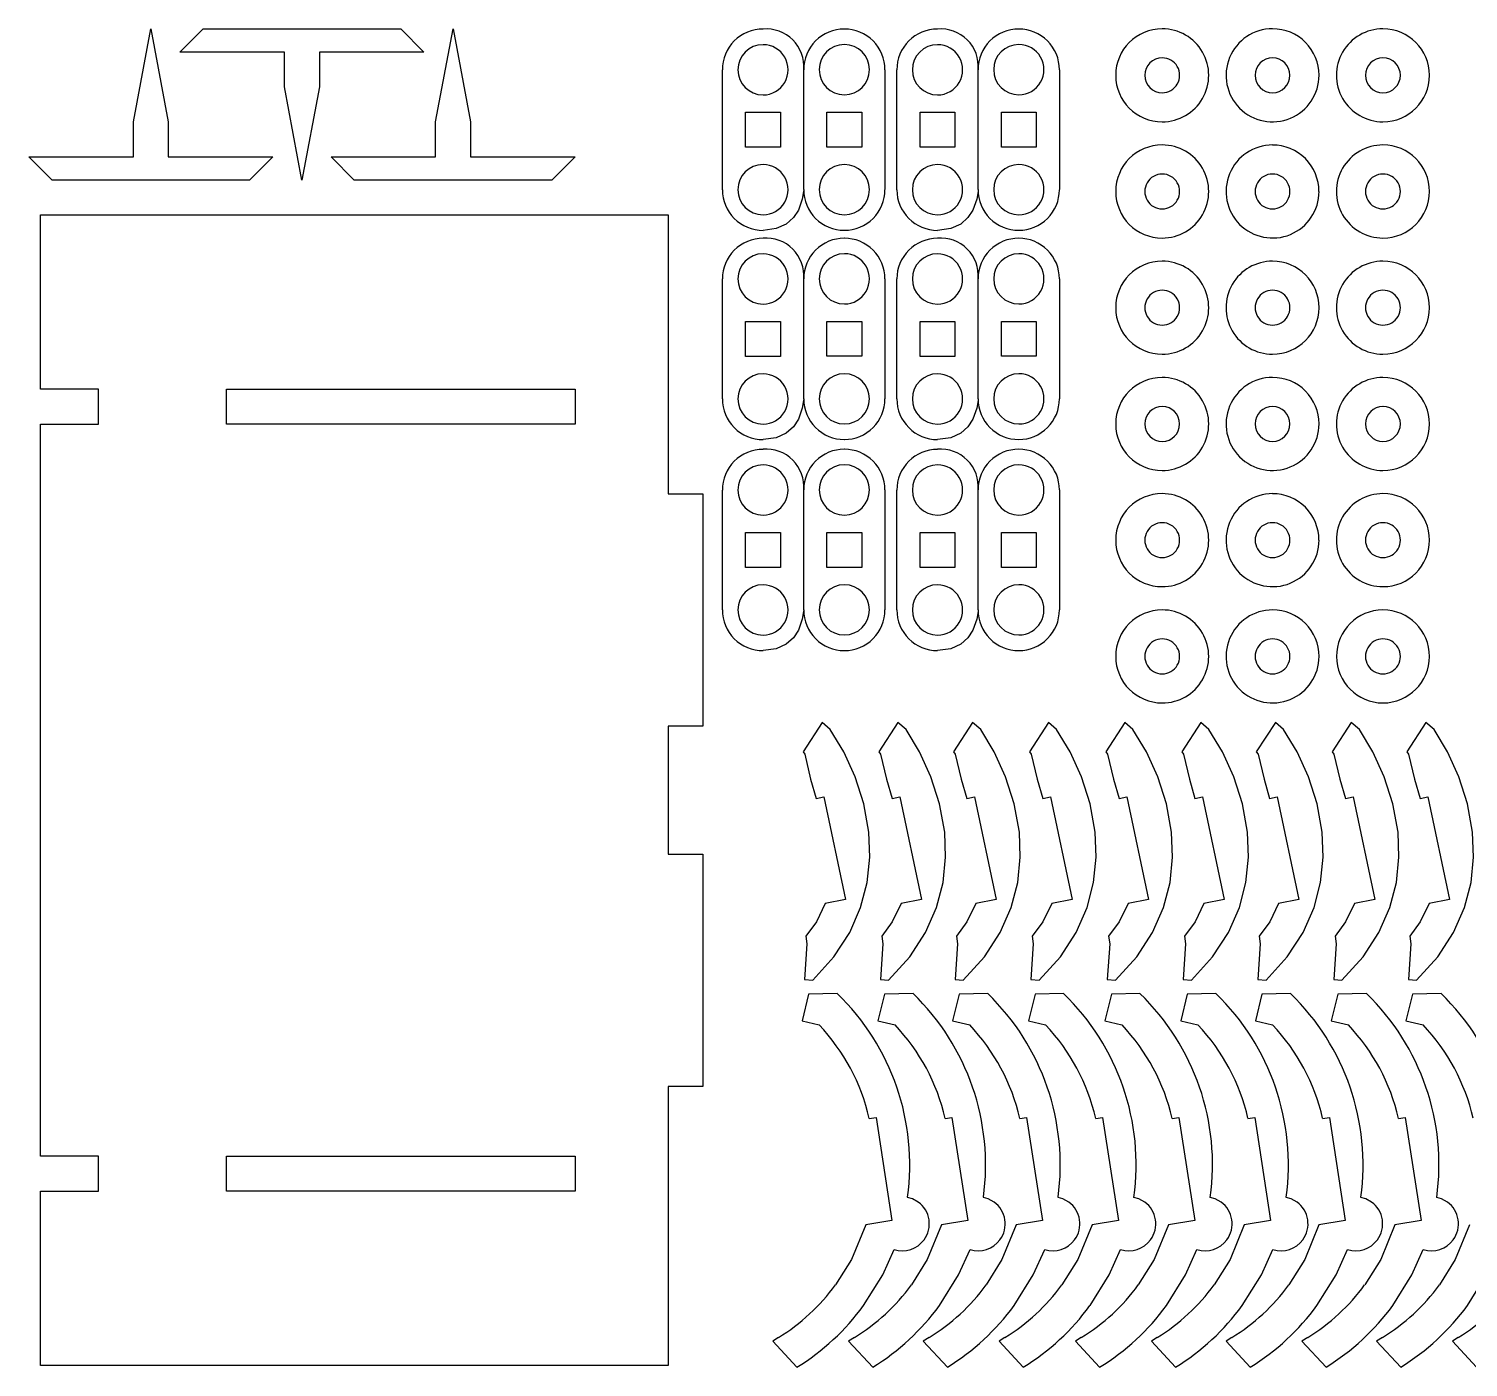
# Model space of a CAD drawing. Header units: millimetres. Extents: x -2305 to 1184, y -190 to 1638.
# Drawn here: x -1362.4 to -1176.7, y -186.8 to -14.1 of the extents above; entities that cross this region are included whole.
import ezdxf

# ---------------------------------------------------------------- set-up
doc = ezdxf.new("R2010")
doc.units = ezdxf.units.MM

msp = doc.modelspace()

# ---------------------------------------------------------------- linework, layer by layer
at = {"color": 7, "linetype": 'Continuous'}
for p, q in [((-1348.87, -26.1), (-1346.62, -14.11)), ((-1346.62, -14.11), (-1344.37, -26.1)), ((-1342.87, -17.11), (-1339.87, -14.11)), ((-1339.87, -14.11), (-1314.38, -14.11)), ((-1314.38, -14.11), (-1311.39, -17.11)), ((-1309.89, -26.1), (-1307.64, -14.11)), ((-1307.64, -14.11), (-1305.39, -26.1)), ((-1329.38, -17.11), (-1342.87, -17.11)), ((-1329.38, -21.6), (-1329.38, -17.11)), ((-1311.39, -17.11), (-1324.88, -17.11)), ((-1324.88, -17.11), (-1324.88, -21.6)), ((-1272.89, -34.85), (-1272.89, -19.38)), ((-1262.41, -34.84), (-1262.41, -19.36)), ((-1251.92, -19.37), (-1251.92, -34.84)), ((-1250.39, -34.85), (-1250.39, -19.38)), ((-1239.91, -34.84), (-1239.91, -19.36)), ((-1229.42, -19.37), (-1229.42, -34.84)), ((-1327.13, -33.6), (-1329.38, -21.6)), ((-1324.88, -21.6), (-1327.13, -33.6)), ((-1269.9, -24.86), (-1265.39, -24.86)), ((-1269.9, -29.37), (-1269.9, -24.86)), ((-1265.39, -24.86), (-1265.39, -29.37)), ((-1259.41, -24.85), (-1254.91, -24.85)), ((-1259.41, -29.35), (-1259.41, -24.85)), ((-1254.91, -24.85), (-1254.91, -29.35)), ((-1247.4, -24.86), (-1242.89, -24.86)), ((-1247.4, -29.37), (-1247.4, -24.86)), ((-1242.89, -24.86), (-1242.89, -29.37)), ((-1236.91, -24.85), (-1232.41, -24.85)), ((-1236.91, -29.35), (-1236.91, -24.85)), ((-1232.41, -24.85), (-1232.41, -29.35)), ((-1348.87, -30.6), (-1348.87, -26.1)), ((-1344.37, -26.1), (-1344.37, -30.6)), ((-1309.89, -30.6), (-1309.89, -26.1)), ((-1305.39, -26.1), (-1305.39, -30.6)), ((-1265.39, -29.37), (-1269.9, -29.37)), ((-1254.91, -29.35), (-1259.41, -29.35)), ((-1242.89, -29.37), (-1247.4, -29.37)), ((-1232.41, -29.35), (-1236.91, -29.35)), ((-1359.37, -33.6), (-1362.36, -30.6)), ((-1362.36, -30.6), (-1348.87, -30.6)), ((-1344.37, -30.6), (-1330.88, -30.6)), ((-1330.88, -30.6), (-1333.88, -33.6)), ((-1320.38, -33.6), (-1323.38, -30.6)), ((-1323.38, -30.6), (-1309.89, -30.6)), ((-1305.39, -30.6), (-1291.89, -30.6)), ((-1291.89, -30.6), (-1294.89, -33.6)), ((-1333.88, -33.6), (-1359.37, -33.6)), ((-1294.89, -33.6), (-1320.38, -33.6)), ((-1360.87, -60.59), (-1360.87, -38.1)), ((-1360.87, -38.1), (-1279.9, -38.1)), ((-1279.9, -38.1), (-1279.9, -74.08)), ((-1272.89, -61.84), (-1272.89, -46.36)), ((-1262.41, -61.83), (-1262.41, -46.35)), ((-1251.92, -46.35), (-1251.92, -61.83)), ((-1250.39, -61.84), (-1250.39, -46.36)), ((-1239.91, -61.83), (-1239.91, -46.35)), ((-1229.42, -46.35), (-1229.42, -61.83)), ((-1269.9, -51.85), (-1265.39, -51.85)), ((-1269.9, -56.35), (-1269.9, -51.85)), ((-1265.39, -51.85), (-1265.39, -56.35)), ((-1259.41, -51.84), (-1254.91, -51.84)), ((-1259.41, -56.34), (-1259.41, -51.84)), ((-1254.91, -51.84), (-1254.91, -56.34)), ((-1247.4, -51.85), (-1242.89, -51.85)), ((-1247.4, -56.35), (-1247.4, -51.85)), ((-1242.89, -51.85), (-1242.89, -56.35)), ((-1236.91, -51.84), (-1232.41, -51.84)), ((-1236.91, -56.34), (-1236.91, -51.84)), ((-1232.41, -51.84), (-1232.41, -56.34)), ((-1265.39, -56.35), (-1269.9, -56.35)), ((-1254.91, -56.34), (-1259.41, -56.34)), ((-1242.89, -56.35), (-1247.4, -56.35)), ((-1232.41, -56.34), (-1236.91, -56.34)), ((-1353.37, -60.59), (-1360.87, -60.59)), ((-1353.37, -65.09), (-1353.37, -60.59)), ((-1336.88, -60.59), (-1291.89, -60.59)), ((-1336.88, -65.09), (-1336.88, -60.59)), ((-1291.89, -60.59), (-1291.89, -65.09)), ((-1360.87, -159.55), (-1360.87, -65.09)), ((-1360.87, -65.09), (-1353.37, -65.09)), ((-1291.89, -65.09), (-1336.88, -65.09)), ((-1279.9, -74.08), (-1275.4, -74.08)), ((-1275.4, -74.08), (-1275.4, -104.07)), ((-1272.89, -89.07), (-1272.89, -73.59)), ((-1262.41, -89.05), (-1262.41, -73.58)), ((-1251.92, -73.58), (-1251.92, -89.05)), ((-1250.39, -89.07), (-1250.39, -73.59)), ((-1239.91, -89.05), (-1239.91, -73.58)), ((-1229.42, -73.58), (-1229.42, -89.05)), ((-1269.9, -79.07), (-1265.39, -79.07)), ((-1269.9, -83.58), (-1269.9, -79.07)), ((-1265.39, -79.07), (-1265.39, -83.58)), ((-1259.41, -79.06), (-1254.91, -79.06)), ((-1259.41, -83.57), (-1259.41, -79.06)), ((-1254.91, -79.06), (-1254.91, -83.57)), ((-1247.4, -79.07), (-1242.89, -79.07)), ((-1247.4, -83.58), (-1247.4, -79.07)), ((-1242.89, -79.07), (-1242.89, -83.58)), ((-1236.91, -79.06), (-1232.41, -79.06)), ((-1236.91, -83.57), (-1236.91, -79.06)), ((-1232.41, -79.06), (-1232.41, -83.57)), ((-1265.39, -83.58), (-1269.9, -83.58)), ((-1254.91, -83.57), (-1259.41, -83.57)), ((-1242.89, -83.58), (-1247.4, -83.58)), ((-1232.41, -83.57), (-1236.91, -83.57)), ((-1260.04, -103.59), (-1262.49, -107.36)), ((-1258.99, -104.5), (-1260.04, -103.59)), ((-1250.25, -103.59), (-1252.7, -107.36)), ((-1249.2, -104.5), (-1250.25, -103.59)), ((-1240.62, -103.59), (-1243.08, -107.36)), ((-1239.57, -104.5), (-1240.62, -103.59)), ((-1230.83, -103.59), (-1233.29, -107.36)), ((-1229.79, -104.5), (-1230.83, -103.59)), ((-1220.98, -103.59), (-1223.43, -107.36)), ((-1219.93, -104.5), (-1220.98, -103.59)), ((-1211.19, -103.59), (-1213.65, -107.36)), ((-1210.14, -104.5), (-1211.19, -103.59)), ((-1201.56, -103.59), (-1204.02, -107.36)), ((-1200.52, -104.5), (-1201.56, -103.59)), ((-1191.77, -103.59), (-1194.23, -107.36)), ((-1190.73, -104.5), (-1191.77, -103.59)), ((-1182.15, -103.59), (-1184.6, -107.36)), ((-1181.1, -104.5), (-1182.15, -103.59)), ((-1275.4, -104.07), (-1279.9, -104.07)), ((-1279.9, -104.07), (-1279.9, -120.56)), ((-1262.49, -107.36), (-1262.27, -107.69)), ((-1252.7, -107.36), (-1252.48, -107.69)), ((-1243.08, -107.36), (-1242.86, -107.69)), ((-1233.29, -107.36), (-1233.07, -107.69)), ((-1223.43, -107.36), (-1223.21, -107.69)), ((-1213.65, -107.36), (-1213.43, -107.69)), ((-1204.02, -107.36), (-1203.8, -107.69)), ((-1194.23, -107.36), (-1194.01, -107.69)), ((-1184.6, -107.36), (-1184.38, -107.69)), ((-1260.78, -113.4), (-1259.79, -113.19)), ((-1259.79, -113.19), (-1257, -126.4)), ((-1250.99, -113.4), (-1250, -113.19)), ((-1250, -113.19), (-1247.21, -126.4)), ((-1241.36, -113.4), (-1240.38, -113.19)), ((-1240.38, -113.19), (-1237.58, -126.4)), ((-1231.58, -113.4), (-1230.59, -113.19)), ((-1230.59, -113.19), (-1227.79, -126.4)), ((-1221.72, -113.4), (-1220.73, -113.19)), ((-1220.73, -113.19), (-1217.94, -126.4)), ((-1211.94, -113.4), (-1210.95, -113.19)), ((-1210.95, -113.19), (-1208.15, -126.4)), ((-1202.3, -113.4), (-1201.32, -113.19)), ((-1201.32, -113.19), (-1198.52, -126.4)), ((-1192.52, -113.4), (-1191.53, -113.19)), ((-1191.53, -113.19), (-1188.74, -126.4)), ((-1182.89, -113.4), (-1181.9, -113.19)), ((-1181.9, -113.19), (-1179.11, -126.4)), ((-1279.9, -120.56), (-1275.4, -120.56)), ((-1275.4, -120.56), (-1275.4, -150.55)), ((-1257, -126.4), (-1259.63, -126.95)), ((-1247.21, -126.4), (-1249.83, -126.95)), ((-1237.58, -126.4), (-1240.21, -126.95)), ((-1227.79, -126.4), (-1230.42, -126.95)), ((-1217.94, -126.4), (-1220.56, -126.95)), ((-1208.15, -126.4), (-1210.78, -126.95)), ((-1198.52, -126.4), (-1201.15, -126.95)), ((-1188.74, -126.4), (-1191.36, -126.95)), ((-1179.11, -126.4), (-1181.73, -126.95)), ((-1262.13, -131.13), (-1261.99, -132.15)), ((-1252.34, -131.13), (-1252.2, -132.15)), ((-1242.71, -131.13), (-1242.58, -132.15)), ((-1232.93, -131.13), (-1232.79, -132.15)), ((-1223.07, -131.13), (-1222.93, -132.15)), ((-1213.29, -131.13), (-1213.15, -132.15)), ((-1203.65, -131.13), (-1203.52, -132.15)), ((-1193.87, -131.13), (-1193.73, -132.15)), ((-1184.24, -131.13), (-1184.1, -132.15)), ((-1261.99, -132.15), (-1262.29, -136.74)), ((-1252.2, -132.15), (-1252.51, -136.74)), ((-1242.58, -132.15), (-1242.88, -136.74)), ((-1232.79, -132.15), (-1233.09, -136.74)), ((-1222.93, -132.15), (-1223.24, -136.74)), ((-1213.15, -132.15), (-1213.45, -136.74)), ((-1203.52, -132.15), (-1203.82, -136.74)), ((-1193.73, -132.15), (-1194.03, -136.74)), ((-1184.1, -132.15), (-1184.4, -136.74)), ((-1262.29, -136.74), (-1261.24, -136.81)), ((-1252.51, -136.74), (-1251.45, -136.81)), ((-1242.88, -136.74), (-1241.82, -136.81)), ((-1233.09, -136.74), (-1232.03, -136.81)), ((-1223.24, -136.74), (-1222.18, -136.81)), ((-1213.45, -136.74), (-1212.39, -136.81)), ((-1203.82, -136.74), (-1202.76, -136.81)), ((-1194.03, -136.74), (-1192.97, -136.81)), ((-1184.4, -136.74), (-1183.34, -136.81)), ((-1261.78, -138.61), (-1262.62, -142.05)), ((-1258.08, -138.56), (-1261.78, -138.61)), ((-1251.99, -138.61), (-1252.83, -142.05)), ((-1248.3, -138.56), (-1251.99, -138.61)), ((-1242.36, -138.61), (-1243.2, -142.05)), ((-1238.67, -138.56), (-1242.36, -138.61)), ((-1232.57, -138.61), (-1233.42, -142.05)), ((-1228.88, -138.56), (-1232.57, -138.61)), ((-1222.72, -138.61), (-1223.56, -142.05)), ((-1219.03, -138.56), (-1222.72, -138.61)), ((-1212.93, -138.61), (-1213.77, -142.05)), ((-1209.24, -138.56), (-1212.93, -138.61)), ((-1203.3, -138.61), (-1204.14, -142.05)), ((-1199.61, -138.56), (-1203.3, -138.61)), ((-1193.51, -138.61), (-1194.36, -142.05)), ((-1189.82, -138.56), (-1193.51, -138.61)), ((-1183.88, -138.61), (-1184.73, -142.05)), ((-1180.19, -138.56), (-1183.88, -138.61)), ((-1262.62, -142.05), (-1260.4, -142.6)), ((-1252.83, -142.05), (-1250.62, -142.6)), ((-1243.2, -142.05), (-1240.99, -142.6)), ((-1233.42, -142.05), (-1231.2, -142.6)), ((-1223.56, -142.05), (-1221.35, -142.6)), ((-1213.77, -142.05), (-1211.56, -142.6)), ((-1204.14, -142.05), (-1201.93, -142.6)), ((-1194.36, -142.05), (-1192.14, -142.6)), ((-1184.73, -142.05), (-1182.51, -142.6)), ((-1275.4, -150.55), (-1279.9, -150.55)), ((-1279.9, -150.55), (-1279.9, -186.54)), ((-1253.94, -154.65), (-1253.08, -154.52)), ((-1253.08, -154.52), (-1251.03, -167.85)), ((-1244.16, -154.65), (-1243.29, -154.52)), ((-1243.29, -154.52), (-1241.24, -167.85)), ((-1234.53, -154.65), (-1233.66, -154.52)), ((-1233.66, -154.52), (-1231.61, -167.85)), ((-1224.74, -154.65), (-1223.87, -154.52)), ((-1223.87, -154.52), (-1221.82, -167.85)), ((-1214.88, -154.65), (-1214.02, -154.52)), ((-1214.02, -154.52), (-1211.97, -167.85)), ((-1205.1, -154.65), (-1204.23, -154.52)), ((-1204.23, -154.52), (-1202.18, -167.85)), ((-1195.47, -154.65), (-1194.6, -154.52)), ((-1194.6, -154.52), (-1192.55, -167.85)), ((-1185.68, -154.65), (-1184.81, -154.52)), ((-1184.81, -154.52), (-1182.76, -167.85)), ((-1353.37, -159.55), (-1360.87, -159.55)), ((-1353.37, -164.05), (-1353.37, -159.55)), ((-1336.88, -159.55), (-1291.89, -159.55)), ((-1336.88, -164.05), (-1336.88, -159.55)), ((-1291.89, -159.55), (-1291.89, -164.05)), ((-1360.87, -186.54), (-1360.87, -164.05)), ((-1360.87, -164.05), (-1353.37, -164.05)), ((-1291.89, -164.05), (-1336.88, -164.05)), ((-1251.03, -167.85), (-1254.41, -168.37)), ((-1241.24, -167.85), (-1244.62, -168.37)), ((-1231.61, -167.85), (-1235, -168.37)), ((-1221.82, -167.85), (-1225.21, -168.37)), ((-1211.97, -167.85), (-1215.35, -168.37)), ((-1202.18, -167.85), (-1205.57, -168.37)), ((-1192.55, -167.85), (-1195.94, -168.37)), ((-1182.76, -167.85), (-1186.15, -168.37)), ((-1265.65, -182.93), (-1266.4, -183.39)), ((-1266.4, -183.39), (-1263.29, -186.76)), ((-1255.87, -182.93), (-1256.61, -183.39)), ((-1256.61, -183.39), (-1253.5, -186.76)), ((-1246.24, -182.93), (-1246.98, -183.39)), ((-1246.98, -183.39), (-1243.87, -186.76)), ((-1236.45, -182.93), (-1237.19, -183.39)), ((-1237.19, -183.39), (-1234.08, -186.76)), ((-1226.6, -182.93), (-1227.34, -183.39)), ((-1227.34, -183.39), (-1224.23, -186.76)), ((-1216.81, -182.93), (-1217.55, -183.39)), ((-1217.55, -183.39), (-1214.44, -186.76)), ((-1207.18, -182.93), (-1207.92, -183.39)), ((-1207.92, -183.39), (-1204.81, -186.76)), ((-1197.39, -182.93), (-1198.13, -183.39)), ((-1198.13, -183.39), (-1195.02, -186.76)), ((-1187.76, -182.93), (-1188.51, -183.39)), ((-1188.51, -183.39), (-1185.4, -186.76)), ((-1177.97, -182.93), (-1178.72, -183.39)), ((-1178.72, -183.39), (-1175.61, -186.76)), ((-1279.9, -186.54), (-1360.87, -186.54))]:
    msp.add_line(p, q, dxfattribs=at)
at = {"color": 7, "linetype": 'Continuous', "flags": 128}
for points in [[(-1262.41, -34.84), (-1262.41, -34.84), (-1262.41, -34.84), (-1262.41, -34.84), (-1262.41, -34.84), (-1262.41, -34.84), (-1262.41, -34.84), (-1262.41, -34.86), (-1262.42, -35.07), (-1262.59, -36.06), (-1263.09, -37.47), (-1263.72, -38.43), (-1264.65, -39.28), (-1265.94, -39.87), (-1267.65, -40.1)], [(-1239.91, -34.84), (-1239.91, -34.84), (-1239.91, -34.84), (-1239.91, -34.84), (-1239.91, -34.84), (-1239.91, -34.84), (-1239.91, -34.84), (-1239.91, -34.86), (-1239.92, -35.07), (-1240.09, -36.06), (-1240.59, -37.47), (-1241.22, -38.43), (-1242.15, -39.28), (-1243.44, -39.87), (-1245.15, -40.1)], [(-1262.41, -61.83), (-1262.41, -61.83), (-1262.41, -61.83), (-1262.41, -61.83), (-1262.41, -61.83), (-1262.41, -61.83), (-1262.41, -61.84), (-1262.42, -62.05), (-1262.59, -63.05), (-1263.09, -64.46), (-1263.72, -65.42), (-1264.65, -66.26), (-1265.94, -66.86), (-1267.65, -67.09)], [(-1239.91, -61.83), (-1239.91, -61.83), (-1239.91, -61.83), (-1239.91, -61.83), (-1239.91, -61.83), (-1239.91, -61.83), (-1239.91, -61.83), (-1239.91, -61.84), (-1239.92, -62.05), (-1240.09, -63.05), (-1240.59, -64.46), (-1241.22, -65.42), (-1242.15, -66.26), (-1243.44, -66.86), (-1245.15, -67.09)], [(-1262.41, -89.05), (-1262.41, -89.05), (-1262.41, -89.05), (-1262.41, -89.05), (-1262.41, -89.05), (-1262.41, -89.05), (-1262.41, -89.07), (-1262.42, -89.28), (-1262.59, -90.27), (-1263.09, -91.68), (-1263.72, -92.65), (-1264.65, -93.49), (-1265.94, -94.09), (-1267.65, -94.31)], [(-1239.91, -89.05), (-1239.91, -89.05), (-1239.91, -89.05), (-1239.91, -89.05), (-1239.91, -89.05), (-1239.91, -89.05), (-1239.91, -89.05), (-1239.91, -89.07), (-1239.92, -89.28), (-1240.09, -90.27), (-1240.59, -91.68), (-1241.22, -92.65), (-1242.15, -93.49), (-1243.44, -94.09), (-1245.15, -94.31)], [(-1261.24, -136.81), (-1258.51, -133.81), (-1256.47, -130.68), (-1255.06, -127.47), (-1254.21, -124.21), (-1253.88, -120.95), (-1254.01, -117.74), (-1254.66, -114.07), (-1255.78, -110.59), (-1257.25, -107.38), (-1258.99, -104.5)], [(-1251.45, -136.81), (-1248.72, -133.81), (-1246.68, -130.68), (-1245.27, -127.47), (-1244.42, -124.21), (-1244.1, -120.95), (-1244.22, -117.74), (-1244.88, -114.07), (-1245.99, -110.59), (-1247.46, -107.38), (-1249.2, -104.5)], [(-1241.82, -136.81), (-1239.09, -133.81), (-1237.05, -130.68), (-1235.64, -127.47), (-1234.8, -124.21), (-1234.47, -120.95), (-1234.59, -117.74), (-1235.25, -114.07), (-1236.36, -110.59), (-1237.83, -107.38), (-1239.57, -104.5)], [(-1232.03, -136.81), (-1229.3, -133.81), (-1227.26, -130.68), (-1225.85, -127.47), (-1225.01, -124.21), (-1224.68, -120.95), (-1224.8, -117.74), (-1225.46, -114.07), (-1226.57, -110.59), (-1228.04, -107.38), (-1229.79, -104.5)], [(-1222.18, -136.81), (-1219.45, -133.81), (-1217.41, -130.68), (-1216, -127.47), (-1215.15, -124.21), (-1214.82, -120.95), (-1214.95, -117.74), (-1215.6, -114.07), (-1216.72, -110.59), (-1218.19, -107.38), (-1219.93, -104.5)], [(-1212.39, -136.81), (-1209.66, -133.81), (-1207.62, -130.68), (-1206.21, -127.47), (-1205.37, -124.21), (-1205.04, -120.95), (-1205.16, -117.74), (-1205.82, -114.07), (-1206.93, -110.59), (-1208.4, -107.38), (-1210.14, -104.5)], [(-1202.76, -136.81), (-1200.03, -133.81), (-1197.99, -130.68), (-1196.58, -127.47), (-1195.74, -124.21), (-1195.41, -120.95), (-1195.53, -117.74), (-1196.19, -114.07), (-1197.3, -110.59), (-1198.77, -107.38), (-1200.52, -104.5)], [(-1192.97, -136.81), (-1190.24, -133.81), (-1188.2, -130.68), (-1186.79, -127.47), (-1185.95, -124.21), (-1185.62, -120.95), (-1185.74, -117.74), (-1186.4, -114.07), (-1187.51, -110.59), (-1188.98, -107.38), (-1190.73, -104.5)], [(-1183.34, -136.81), (-1180.62, -133.81), (-1178.58, -130.68), (-1177.16, -127.47), (-1176.32, -124.21), (-1175.99, -120.95), (-1176.12, -117.74), (-1176.77, -114.07), (-1177.88, -110.59), (-1179.36, -107.38), (-1181.1, -104.5)], [(-1262.27, -107.69), (-1261.51, -110.89), (-1260.78, -113.4)], [(-1252.48, -107.69), (-1251.72, -110.89), (-1250.99, -113.4)], [(-1242.86, -107.69), (-1242.09, -110.89), (-1241.36, -113.4)], [(-1233.07, -107.69), (-1232.3, -110.89), (-1231.58, -113.4)], [(-1223.21, -107.69), (-1222.45, -110.89), (-1221.72, -113.4)], [(-1213.43, -107.69), (-1212.66, -110.89), (-1211.94, -113.4)], [(-1203.8, -107.69), (-1203.03, -110.89), (-1202.3, -113.4)], [(-1194.01, -107.69), (-1193.24, -110.89), (-1192.52, -113.4)], [(-1184.38, -107.69), (-1183.61, -110.89), (-1182.89, -113.4)], [(-1259.63, -126.95), (-1260.77, -129.31), (-1262.13, -131.13)], [(-1249.83, -126.95), (-1250.98, -129.31), (-1252.34, -131.13)], [(-1240.21, -126.95), (-1241.35, -129.31), (-1242.71, -131.13)], [(-1230.42, -126.95), (-1231.56, -129.31), (-1232.93, -131.13)], [(-1220.56, -126.95), (-1221.7, -129.31), (-1223.07, -131.13)], [(-1210.78, -126.95), (-1211.92, -129.31), (-1213.29, -131.13)], [(-1201.15, -126.95), (-1202.29, -129.31), (-1203.65, -131.13)], [(-1191.36, -126.95), (-1192.5, -129.31), (-1193.87, -131.13)], [(-1181.73, -126.95), (-1182.87, -129.31), (-1184.24, -131.13)], [(-1247.62, -165.45), (-1248.38, -165.03), (-1249.02, -164.84)], [(-1237.83, -165.45), (-1238.59, -165.03), (-1239.23, -164.84)], [(-1228.2, -165.45), (-1228.96, -165.03), (-1229.6, -164.84)], [(-1218.42, -165.45), (-1219.18, -165.03), (-1219.81, -164.84)], [(-1208.56, -165.45), (-1209.32, -165.03), (-1209.96, -164.84)], [(-1198.77, -165.45), (-1199.53, -165.03), (-1200.17, -164.84)], [(-1189.15, -165.45), (-1189.9, -165.03), (-1190.54, -164.84)], [(-1179.36, -165.45), (-1180.12, -165.03), (-1180.75, -164.84)], [(-1254.41, -168.37), (-1256.25, -172.84), (-1258.3, -176.14)], [(-1244.62, -168.37), (-1246.46, -172.84), (-1248.52, -176.14)], [(-1235, -168.37), (-1236.83, -172.84), (-1238.89, -176.14)], [(-1225.21, -168.37), (-1227.05, -172.84), (-1229.1, -176.14)], [(-1215.35, -168.37), (-1217.19, -172.84), (-1219.25, -176.14)], [(-1205.57, -168.37), (-1207.4, -172.84), (-1209.46, -176.14)], [(-1195.94, -168.37), (-1197.77, -172.84), (-1199.83, -176.14)], [(-1186.15, -168.37), (-1187.98, -172.84), (-1190.04, -176.14)], [(-1176.52, -168.37), (-1178.36, -172.84), (-1180.41, -176.14)], [(-1254.68, -178.8), (-1252.21, -174.84), (-1250.74, -171.57)], [(-1244.89, -178.8), (-1242.42, -174.84), (-1240.95, -171.57)], [(-1235.26, -178.8), (-1232.79, -174.84), (-1231.32, -171.57)], [(-1225.47, -178.8), (-1223, -174.84), (-1221.53, -171.57)], [(-1215.62, -178.8), (-1213.15, -174.84), (-1211.68, -171.57)], [(-1205.83, -178.8), (-1203.36, -174.84), (-1201.89, -171.57)], [(-1196.2, -178.8), (-1193.73, -174.84), (-1192.26, -171.57)], [(-1186.41, -178.8), (-1183.95, -174.84), (-1182.48, -171.57)], [(-1176.79, -178.8), (-1174.32, -174.84), (-1172.85, -171.57)]]:
    msp.add_lwpolyline(points, dxfattribs=at)
at = {"color": 7, "linetype": 'Continuous'}
for centre, radius, start, end in [((-1267.65, -19.37), 5.24, 89.9505, 180.0487), ((-1267.22, -18.94), 4.83, 354.9404, 95.0887), ((-1257.17, -19.36), 5.24, 89.9531, 180.0462), ((-1257.16, -19.36), 5.24, 359.9548, 90.0459), ((-1245.15, -19.37), 5.24, 89.9507, 180.0482), ((-1244.72, -18.94), 4.83, 354.9199, 95.0924), ((-1234.67, -19.36), 5.24, 89.9549, 180.0428), ((-1234.66, -19.36), 5.24, 359.9495, 90.0528), ((-1216.16, -20.09), 6, 90.0079, 269.9954), ((-1216.16, -20.09), 6, 269.9883, 90.0084), ((-1201.93, -20.09), 6, 89.9894, 0.0089), ((-1201.92, -20.08), 5.99, 359.9576, 90.0336), ((-1187.69, -20.09), 6, 89.9972, 270.0053), ((-1187.69, -20.09), 6, 270.0008, 89.9967), ((-1267.65, -19.38), 3.24, 90.002, 269.9967), ((-1267.65, -19.38), 3.24, 269.9997, 90.0016), ((-1257.16, -19.36), 3.24, 90.0017, 269.9964), ((-1257.16, -19.36), 3.24, 270.0017, 90.0002), ((-1245.15, -19.38), 3.24, 90.0067, 269.9917), ((-1245.15, -19.38), 3.24, 269.9922, 90.0095), ((-1234.66, -19.36), 3.24, 90.0017, 269.9932), ((-1234.66, -19.36), 3.24, 270.0017, 90.0033), ((-1216.16, -20.09), 2.25, 89.9977, 269.9934), ((-1216.16, -20.09), 2.25, 269.9993, 90.0096), ((-1201.93, -20.09), 2.25, 89.9977, 269.9935), ((-1201.93, -20.09), 2.25, 270.0141, 89.9947), ((-1187.69, -20.09), 2.25, 89.9977, 269.9956), ((-1187.69, -20.09), 2.25, 270.0043, 90.0025), ((-1216.16, -35.08), 6, 90.005, 269.9984), ((-1216.16, -35.08), 6, 269.9872, 90.0095), ((-1201.93, -35.08), 6, 89.9897, 0.0136), ((-1201.93, -35.08), 5.99, 359.9729, 90.0233), ((-1187.69, -35.08), 6, 89.9943, 270.0082), ((-1187.69, -35.08), 6, 269.9997, 89.9978), ((-1267.65, -34.85), 3.24, 90.002, 269.9967), ((-1267.65, -34.85), 3.24, 269.9997, 90.0016), ((-1257.16, -34.84), 3.24, 90.0017, 269.9964), ((-1257.16, -34.84), 3.24, 270.0017, 90.0002), ((-1245.15, -34.85), 3.24, 90.0078, 269.9905), ((-1245.15, -34.85), 3.24, 269.9934, 90.0083), ((-1234.66, -34.84), 3.24, 90.0017, 269.9932), ((-1234.66, -34.84), 3.24, 270.0017, 90.0033), ((-1216.16, -35.08), 2.25, 89.9927, 269.9983), ((-1216.16, -35.08), 2.25, 269.9845, 90.0244), ((-1201.93, -35.08), 2.25, 89.9927, 269.9984), ((-1201.93, -35.08), 2.25, 269.9993, 90.0095), ((-1187.69, -35.08), 2.25, 89.9927, 270.0005), ((-1187.68, -35.08), 2.25, 269.9895, 90.0173), ((-1267.65, -34.86), 5.24, 179.9521, 270.0471), ((-1257.17, -34.85), 5.24, 179.9521, 270.0471), ((-1257.16, -34.85), 5.24, 269.9595, 0.0412), ((-1245.15, -34.86), 5.24, 179.9521, 270.0468), ((-1234.67, -34.85), 5.24, 179.9495, 270.0483), ((-1234.66, -34.85), 5.24, 269.9495, 0.0527), ((-1267.65, -46.36), 5.24, 89.9531, 180.046), ((-1267.22, -45.93), 4.83, 354.9376, 95.0858), ((-1257.17, -46.35), 5.24, 89.9504, 180.0488), ((-1257.16, -46.35), 5.24, 359.9521, 90.0487), ((-1245.15, -46.36), 5.24, 89.9534, 180.0455), ((-1244.72, -45.92), 4.83, 354.9171, 95.0896), ((-1234.67, -46.35), 5.24, 89.9522, 180.0455), ((-1234.66, -46.35), 5.24, 359.9467, 90.0555), ((-1267.65, -46.36), 3.24, 90.002, 269.9967), ((-1267.65, -46.36), 3.24, 269.9997, 90.0016), ((-1257.16, -46.35), 3.24, 90.0006, 269.9975), ((-1257.16, -46.35), 3.24, 270.0006, 90.0013), ((-1245.15, -46.36), 3.24, 90.0078, 269.9905), ((-1245.15, -46.36), 3.24, 269.9934, 90.0083), ((-1234.66, -46.35), 3.24, 90.0006, 269.9944), ((-1234.66, -46.35), 3.24, 270.0006, 90.0045), ((-1216.16, -50.07), 6, 90.0048, 269.9985), ((-1216.16, -50.07), 6, 269.9864, 90.0102), ((-1201.93, -50.07), 6, 89.9949, 270.0084), ((-1201.93, -50.07), 6, 270, 89.9967), ((-1187.69, -50.07), 6, 89.9941, 270.0084), ((-1187.69, -50.07), 6, 269.999, 89.9985), ((-1216.16, -50.07), 2.25, 89.9878, 270.0033), ((-1216.16, -50.07), 2.25, 269.978, 90.031), ((-1201.93, -50.07), 2.25, 89.9878, 270.0033), ((-1201.93, -50.07), 2.25, 269.9927, 90.0161), ((-1187.69, -50.07), 2.25, 89.9878, 270.0055), ((-1187.68, -50.07), 2.25, 269.9829, 90.0238), ((-1267.65, -61.84), 3.24, 90.002, 269.9967), ((-1267.65, -61.84), 3.24, 269.9997, 90.0016), ((-1257.16, -61.83), 3.24, 90.0017, 269.9964), ((-1257.16, -61.83), 3.24, 270.0017, 90.0002), ((-1245.15, -61.84), 3.24, 90.0067, 269.9917), ((-1245.15, -61.84), 3.24, 269.9922, 90.0095), ((-1234.66, -61.83), 3.24, 90.0017, 269.9932), ((-1234.66, -61.83), 3.24, 270.0017, 90.0033), ((-1216.16, -65.07), 6, 90.0079, 269.9954), ((-1216.16, -65.07), 6, 269.9895, 90.0071), ((-1201.93, -65.07), 6, 89.9896, 359.9989), ((-1201.92, -65.06), 5.99, 359.9528, 90.0286), ((-1187.69, -65.07), 6, 89.9972, 270.0053), ((-1187.69, -65.07), 6, 270.0021, 89.9954), ((-1267.65, -61.84), 5.24, 179.9521, 270.0471), ((-1257.17, -61.83), 5.24, 179.9494, 270.0499), ((-1257.16, -61.83), 5.24, 269.9595, 0.0412), ((-1245.15, -61.84), 5.24, 179.9521, 270.0468), ((-1234.67, -61.83), 5.24, 179.9467, 270.051), ((-1234.66, -61.83), 5.24, 269.9495, 0.0527), ((-1216.16, -65.07), 2.25, 90.0039, 269.9872), ((-1216.16, -65.07), 2.25, 270.0055, 90.0034), ((-1201.93, -65.07), 2.25, 90.0039, 269.9873), ((-1201.93, -65.07), 2.25, 270.0203, 89.9885), ((-1187.68, -65.07), 2.25, 90.0039, 269.9894), ((-1187.69, -65.07), 2.25, 270.0105, 89.9963), ((-1267.65, -73.59), 5.24, 89.9531, 180.046), ((-1267.22, -73.15), 4.83, 354.9376, 95.0858), ((-1257.17, -73.57), 5.24, 89.9531, 180.0462), ((-1257.16, -73.57), 5.24, 359.9576, 90.0432), ((-1245.15, -73.59), 5.24, 89.9534, 180.0455), ((-1244.72, -73.15), 4.83, 354.9171, 95.0896), ((-1234.67, -73.57), 5.24, 89.9549, 180.0428), ((-1234.66, -73.57), 5.24, 359.9522, 90.0501), ((-1267.65, -73.59), 3.24, 90.002, 269.9967), ((-1267.65, -73.59), 3.24, 269.9997, 90.0016), ((-1257.16, -73.58), 3.24, 90.0017, 269.9964), ((-1257.16, -73.58), 3.24, 270.0017, 90.0002), ((-1245.15, -73.59), 3.24, 90.0067, 269.9917), ((-1245.15, -73.59), 3.24, 269.9922, 90.0095), ((-1234.66, -73.58), 3.24, 90.0017, 269.9932), ((-1234.66, -73.58), 3.24, 270.0017, 90.0033), ((-1216.16, -80.06), 6, 90.0037, 269.9996), ((-1216.16, -80.06), 6, 269.9872, 90.0095), ((-1201.93, -80.06), 6, 89.9898, 0.0036), ((-1201.93, -80.06), 5.99, 359.9611, 90.0252), ((-1187.69, -80.06), 6, 89.9931, 270.0095), ((-1187.69, -80.06), 6, 269.9997, 89.9978), ((-1216.16, -80.06), 2.25, 89.9878, 270.0033), ((-1216.16, -80.06), 2.25, 269.9796, 90.0293), ((-1201.93, -80.06), 2.25, 89.9878, 270.0033), ((-1201.93, -80.06), 2.25, 269.9944, 90.0145), ((-1187.69, -80.06), 2.25, 89.9878, 270.0055), ((-1187.68, -80.06), 2.25, 269.9845, 90.0222), ((-1267.65, -89.06), 3.24, 90.002, 269.9967), ((-1267.65, -89.06), 3.24, 269.9997, 90.0016), ((-1257.16, -89.05), 3.24, 90.0017, 269.9964), ((-1257.16, -89.05), 3.24, 270.0017, 90.0002), ((-1245.15, -89.06), 3.24, 90.0067, 269.9917), ((-1245.15, -89.06), 3.24, 269.9922, 90.0095), ((-1234.66, -89.05), 3.24, 90.0017, 269.9932), ((-1234.66, -89.05), 3.24, 270.0017, 90.0033), ((-1267.65, -89.07), 5.24, 179.9521, 270.0471), ((-1257.17, -89.06), 5.24, 179.9494, 270.0499), ((-1257.16, -89.06), 5.24, 269.9568, 0.0439), ((-1245.15, -89.07), 5.24, 179.9521, 270.0468), ((-1234.67, -89.06), 5.24, 179.9467, 270.051), ((-1234.66, -89.06), 5.24, 269.9468, 0.0554), ((-1216.16, -95.06), 6, 90.0165, 269.9869), ((-1216.16, -95.06), 6, 269.9981, 89.9986), ((-1201.93, -95.06), 6, 89.9832, 359.9955), ((-1201.92, -95.05), 5.99, 359.941, 90.0305), ((-1187.68, -95.06), 6, 90.0058, 269.9967), ((-1187.69, -95.06), 6, 270.0106, 89.9869), ((-1216.16, -95.06), 2.25, 89.9895, 270.0016), ((-1216.16, -95.06), 2.25, 269.978, 90.031), ((-1201.93, -95.06), 2.25, 89.9895, 270.0017), ((-1201.93, -95.06), 2.25, 269.9927, 90.0161), ((-1187.69, -95.06), 2.25, 89.9895, 270.0038), ((-1187.68, -95.06), 2.25, 269.9829, 90.0238), ((-1279.47, -160.64), 30.75, 352.1546, 45.9196), ((-1269.69, -160.64), 30.75, 352.1564, 45.9208), ((-1260.06, -160.64), 30.75, 352.1533, 45.9167), ((-1250.26, -160.64), 30.74, 352.1421, 45.9256), ((-1240.41, -160.64), 30.74, 352.1399, 45.9217), ((-1230.62, -160.64), 30.74, 352.1483, 45.9198), ((-1221, -160.64), 30.75, 352.1521, 45.9165), ((-1211.2, -160.64), 30.74, 352.1386, 45.9238), ((-1201.58, -160.64), 30.75, 352.1518, 45.9167), ((-1279.33, -160.51), 26.05, 13.0015, 43.4132), ((-1269.54, -160.51), 26.05, 12.9961, 43.4182), ((-1259.93, -160.52), 26.07, 13.015, 43.4099), ((-1250.14, -160.52), 26.07, 13.0119, 43.4102), ((-1240.28, -160.52), 26.07, 13.0145, 43.4116), ((-1230.47, -160.5), 26.04, 12.9939, 43.4197), ((-1220.84, -160.5), 26.04, 12.9927, 43.4234), ((-1211.08, -160.52), 26.07, 13.0135, 43.4147), ((-1201.42, -160.5), 26.04, 12.9926, 43.4238), ((-1249.68, -168.25), 3.48, 323.6995, 53.7675), ((-1239.89, -168.25), 3.48, 323.7106, 53.7634), ((-1230.26, -168.25), 3.48, 323.6753, 53.7452), ((-1220.47, -168.25), 3.48, 323.6926, 53.7595), ((-1210.62, -168.25), 3.48, 323.7184, 53.7563), ((-1200.83, -168.25), 3.48, 323.67, 53.776), ((-1191.2, -168.25), 3.48, 323.6747, 53.7744), ((-1181.42, -168.25), 3.48, 323.7086, 53.7595), ((-1249.68, -168.25), 3.48, 252.2989, 323.671), ((-1239.89, -168.25), 3.48, 252.2962, 323.6723), ((-1230.26, -168.25), 3.48, 252.2805, 323.7023), ((-1220.48, -168.25), 3.48, 252.271, 323.7107), ((-1210.62, -168.25), 3.48, 252.2965, 323.6806), ((-1200.83, -168.25), 3.48, 252.2686, 323.7191), ((-1191.2, -168.25), 3.48, 252.2691, 323.7198), ((-1181.42, -168.25), 3.48, 252.2972, 323.6815), ((-1279.35, -160.73), 26.08, 301.6731, 323.7885), ((-1269.57, -160.73), 26.09, 301.6731, 323.7862), ((-1259.93, -160.73), 26.09, 301.6714, 323.7872), ((-1250.15, -160.73), 26.09, 301.6751, 323.7882), ((-1240.29, -160.74), 26.08, 301.6711, 323.7926), ((-1230.5, -160.73), 26.08, 301.6725, 323.7898), ((-1220.88, -160.73), 26.09, 301.6736, 323.7876), ((-1211.09, -160.73), 26.08, 301.6726, 323.7897), ((-1201.46, -160.73), 26.09, 301.6733, 323.7882), ((-1191.67, -160.73), 26.08, 301.6723, 323.7902), ((-1279.38, -160.71), 30.62, 301.7013, 323.7773), ((-1269.6, -160.69), 30.64, 301.7039, 323.7683), ((-1259.95, -160.72), 30.6, 301.6955, 323.7876), ((-1250.16, -160.73), 30.59, 301.6979, 323.7906), ((-1240.32, -160.71), 30.62, 301.7022, 323.7797), ((-1230.52, -160.72), 30.6, 301.6969, 323.7831), ((-1220.89, -160.71), 30.61, 301.6984, 323.7825), ((-1211.11, -160.71), 30.61, 301.699, 323.781), ((-1201.48, -160.71), 30.61, 301.698, 323.7826)]:
    msp.add_arc(centre, radius, start, end, dxfattribs=at)

doc.saveas('drawing.dxf')
